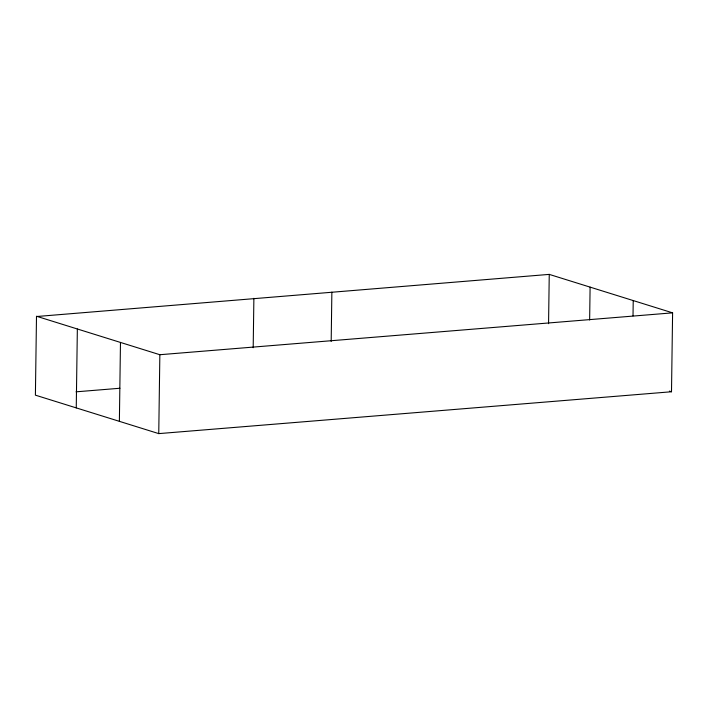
<?xml version="1.0" encoding="UTF-8"?>
<svg xmlns="http://www.w3.org/2000/svg" width="708" height="708" viewBox="0 0 708 708"><rect width="100%" height="100%" fill="white"/><g stroke="black" fill="none" stroke-linecap="round" stroke-linejoin="round"><path stroke-width="1.06" d="M76.252 407.888L77.349 328.99M119.378 421.34L120.475 342.433M158.751 433.615L159.849 354.717L36.497 316.246L35.4 395.153L158.751 433.615L671.503 391.754L672.6 312.848L549.249 274.385L36.497 316.529M253.19 347.734L253.88 298.298M331.185 341.442L331.866 292.13M548.558 323.698L549.249 274.385M589.64 319.998L590.1 287.121M633.014 315.918L633.226 300.573M159.849 354.717L672.6 312.848M76.022 391.834L119.935 388.25M669.423 391.108L671.503 391.754"/></g></svg>
